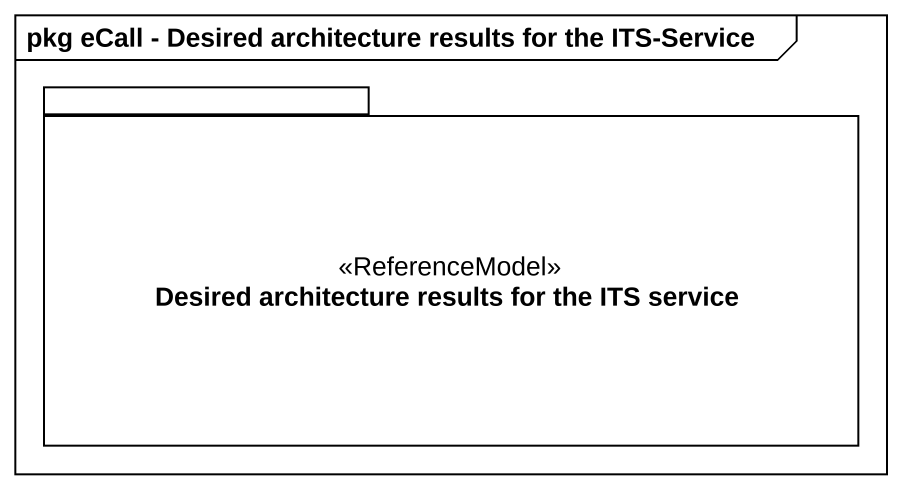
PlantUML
@startuml
mainframe pkg eCall - Desired architecture results for the ITS-Service
package "Desired architecture results for the ITS service" as Desired_architecture <<ReferenceModel>> {
}
@enduml
